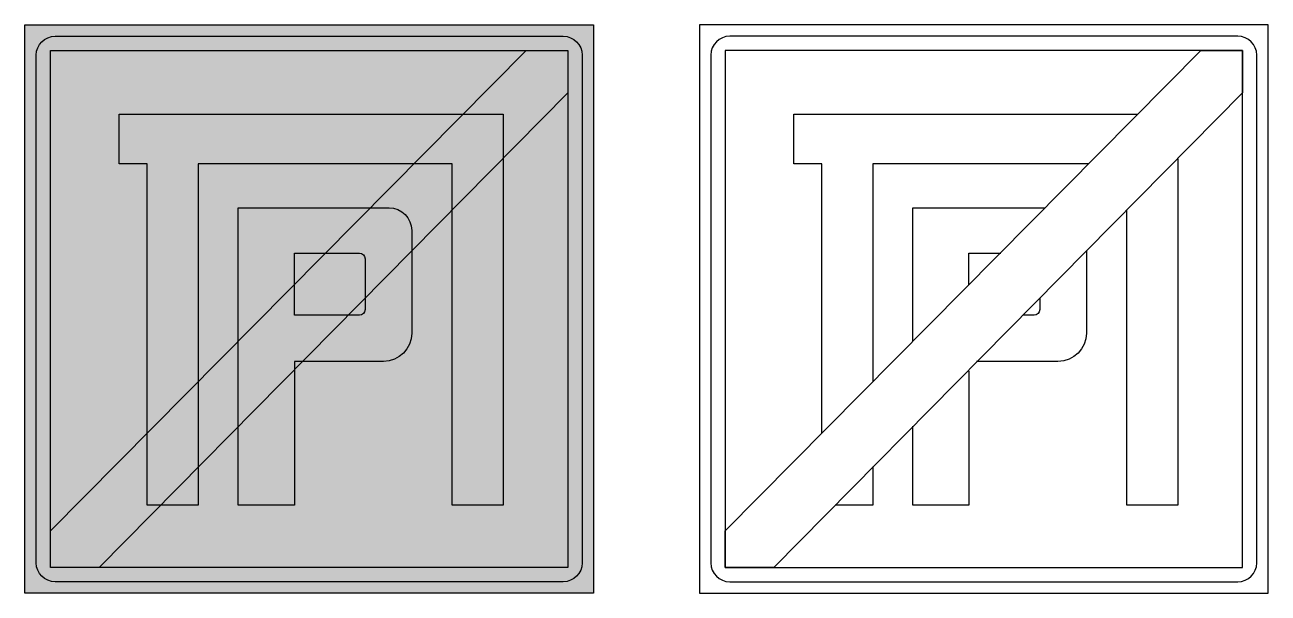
# Model space of a CAD drawing. Extents: x 3252 to 4345, y 200 to 700.
import ezdxf

# ---------------------------------------------------------------- set-up
doc = ezdxf.new("R2010")
doc.units = 0
doc.header["$MEASUREMENT"] = 0

msp = doc.modelspace()

# ---------------------------------------------------------------- hatches: boundary and pattern name
h = msp.add_hatch(color=5)
h.paths.add_polyline_path([(3252.11, 200), (3252.11, 700), (3752.11, 700), (3752.11, 200)])
edge = h.paths.add_edge_path(flags=16)
edge.add_line((3278.75, 690.0160000000001), (3725.48, 690.0160000000001))
edge.add_arc((3725.46371850706, 673.34971945484), 16.66628849795274, 0.052531844093209656, 89.94402707128518, ccw=False)
edge.add_line((3742.13, 673.365), (3742.13, 226.635))
edge.add_arc((3725.46371850706, 226.6502805451601), 16.6662884979527, 270.0559729287148, 359.94746815590645, ccw=False)
edge.add_line((3725.48, 209.984), (3278.74, 209.984))
edge.add_arc((3278.75606543525, 226.6500654352501), 16.66607317847391, 180.0552308734378, 269.94476912656137, ccw=False)
edge.add_line((3262.09, 226.634), (3262.09, 673.365))
edge.add_arc((3278.761025086516, 673.344966522049), 16.6710371235713, 90.03789152213619, 179.9311480141692, ccw=False)
h.paths.add_polyline_path([(3274.61, 222.5), (3274.61, 677.5), (3729.61, 677.5), (3729.61, 222.5)], flags=0)
h.paths.add_polyline_path([(3627.76, 577.6419999999999), (3404.62, 577.6419999999999), (3404.62, 277.345), (3359.62, 277.345), (3359.62, 577.6419999999999), (3334.94, 577.6419999999999), (3334.94, 621.423), (3672.76, 621.423), (3672.76, 577.6419999999999), (3672.76, 277.345), (3627.76, 277.345)], flags=0)
edge = h.paths.add_edge_path(flags=0)
edge.add_line((3489.07, 277.345), (3439.74, 277.345))
edge.add_line((3439.74, 277.345), (3439.74, 538.999))
edge.add_line((3439.74, 538.999), (3572.32, 539.039))
edge.add_arc((3572.309313232143, 519.0383106930125), 20.00069216206409, 0.04208031218132646, 89.96938572330339, ccw=False)
edge.add_line((3592.31, 519.053), (3592.32, 428.794))
edge.add_arc((3567.316942557646, 428.8150661299679), 25.0030663169042, 270.00700628239883, 359.95172590172183, ccw=False)
edge.add_line((3567.32, 403.812), (3489.07, 403.852))
edge.add_line((3489.07, 403.852), (3489.07, 277.345))
edge = h.paths.add_edge_path(flags=0)
edge.add_line((3489.07, 499.201), (3546.26, 499.206))
edge.add_arc((3546.257854633049, 494.2038513141001), 5.002149145962106, 0.07042849584308897, 89.9754264673079, ccw=False)
edge.add_line((3551.26, 494.21), (3551.26, 449.47))
edge.add_arc((3546.257675163411, 449.476328299228), 5.002328839463045, 270.0266282632874, 359.92751677356466, ccw=False)
edge.add_line((3546.26, 444.474), (3489.07, 444.479))
edge.add_line((3489.07, 444.479), (3489.07, 499.201))
h.paths.add_polyline_path([(3729.61, 677.5), (3729.61, 640.0409999999999), (3317.55, 222.5), (3274.61, 222.5), (3274.61, 254.812), (3692.95, 677.5)], flags=0)
h = msp.add_hatch(color=7)
h.paths.add_polyline_path([(3627.76, 577.6419999999999), (3404.62, 577.6419999999999), (3404.62, 277.345), (3359.62, 277.345), (3359.62, 577.6419999999999), (3334.94, 577.6419999999999), (3334.94, 621.423), (3672.76, 621.423), (3672.76, 577.6419999999999), (3672.76, 277.345), (3627.76, 277.345)], flags=0)
edge = h.paths.add_edge_path(flags=0)
edge.add_line((3489.07, 277.345), (3439.74, 277.345))
edge.add_line((3439.74, 277.345), (3439.74, 538.999))
edge.add_line((3439.74, 538.999), (3572.32, 539.039))
edge.add_arc((3572.309313232143, 519.0383106930125), 20.00069216206409, 0.04208031218132646, 89.96938572330339, ccw=False)
edge.add_line((3592.31, 519.053), (3592.32, 428.794))
edge.add_arc((3567.316942557646, 428.8150661299679), 25.0030663169042, 270.00700628239883, 359.95172590172183, ccw=False)
edge.add_line((3567.32, 403.812), (3489.07, 403.852))
edge.add_line((3489.07, 403.852), (3489.07, 277.345))
edge = h.paths.add_edge_path(flags=0)
edge.add_line((3489.07, 499.201), (3546.26, 499.206))
edge.add_arc((3546.257854633049, 494.2038513141001), 5.002149145962106, 0.07042849584308897, 89.9754264673079, ccw=False)
edge.add_line((3551.26, 494.21), (3551.26, 449.47))
edge.add_arc((3546.257675163411, 449.476328299228), 5.002328839463045, 270.0266282632874, 359.92751677356466, ccw=False)
edge.add_line((3546.26, 444.474), (3489.07, 444.479))
edge.add_line((3489.07, 444.479), (3489.07, 499.201))
edge = h.paths.add_edge_path()
edge.add_line((3278.75, 690.0160000000001), (3725.48, 690.0160000000001))
edge.add_arc((3725.46371850706, 673.34971945484), 16.66628849795274, 0.052531844093209656, 89.94402707128518, ccw=False)
edge.add_line((3742.13, 673.365), (3742.13, 226.635))
edge.add_arc((3725.46371850706, 226.6502805451601), 16.6662884979527, 270.0559729287148, 359.94746815590645, ccw=False)
edge.add_line((3725.48, 209.984), (3278.74, 209.984))
edge.add_arc((3278.75606543525, 226.6500654352501), 16.66607317847391, 180.0552308734378, 269.94476912656137, ccw=False)
edge.add_line((3262.09, 226.634), (3262.09, 673.365))
edge.add_arc((3278.761025086516, 673.344966522049), 16.6710371235713, 90.03789152213619, 179.9311480141692, ccw=False)
h.paths.add_polyline_path([(3274.61, 222.5), (3274.61, 677.5), (3729.61, 677.5), (3729.61, 222.5)], flags=16)
at = {"true_color": 0x000000}
msp.add_hatch(color=18, dxfattribs=at).paths.add_polyline_path([(3729.61, 677.5), (3729.61, 640.0409999999999), (3317.55, 222.5), (3274.61, 222.5), (3274.61, 254.812), (3692.95, 677.5)])

# ---------------------------------------------------------------- linework, layer by layer
at = {"color": 5}
msp.add_lwpolyline([(3252.11, 200), (3252.11, 700), (3752.11, 700), (3752.11, 200)], close=True, dxfattribs=at)
for points in [[(3845.24, 200), (4345.24, 200), (4345.24, 700), (3845.24, 700)], [(3729.61, 677.5), (3729.61, 640.0409999999999), (3317.55, 222.5), (3274.61, 222.5), (3274.61, 254.812), (3692.95, 677.5)], [(3274.61, 222.5), (3274.61, 677.5), (3729.61, 677.5), (3729.61, 222.5)], [(3867.74, 222.5), (4322.74, 222.5), (4322.74, 677.5), (3867.74, 677.5)], [(4322.74, 677.5), (4322.74, 640.0409999999999), (3910.68, 222.5), (3867.74, 222.5), (3867.74, 254.812), (4286.08, 677.5)], [(3627.76, 577.6419999999999), (3404.62, 577.6419999999999), (3404.62, 277.345), (3359.62, 277.345), (3359.62, 577.6419999999999), (3334.94, 577.6419999999999), (3334.94, 621.423), (3672.76, 621.423), (3672.76, 577.6419999999999), (3672.76, 277.345), (3627.76, 277.345)]]:
    msp.add_lwpolyline(points, close=True)
for points in [[(3278.75, 690.0160000000001), (3725.48, 690.0160000000001, -0.413659), (3742.13, 673.365), (3742.13, 226.635, -0.413659), (3725.48, 209.984), (3278.74, 209.984, -0.413649), (3262.09, 226.634), (3262.09, 673.365, -0.413668)], [(3871.88, 690.0160000000001, 0.413668), (3855.23, 673.365), (3855.23, 226.634, 0.413649), (3871.88, 209.984), (4318.61, 209.984, 0.413659), (4335.26, 226.635), (4335.26, 673.365, 0.413659), (4318.61, 690.0160000000001)], [(3489.07, 277.345), (3439.74, 277.345), (3439.74, 538.999), (3572.32, 539.039, -0.413842), (3592.31, 519.053), (3592.32, 428.794, -0.413931), (3567.32, 403.812), (3489.07, 403.852)], [(3489.07, 499.201), (3546.26, 499.206, -0.413728), (3551.26, 494.21), (3551.26, 449.47, -0.413707), (3546.26, 444.474), (3489.07, 444.479)]]:
    msp.add_lwpolyline(points, format="xyb", close=True)
for points in [[(3952.76, 340.785), (3952.76, 577.6419999999999), (3928.07, 577.6419999999999), (3928.07, 621.423), (4230.48, 621.423)], [(4265.9, 582.23), (4265.9, 577.6419999999999), (4265.9, 277.345), (4220.9, 277.345), (4220.9, 536.731)], [(4186.94, 577.6419999999999), (3997.76, 577.6419999999999), (3997.76, 386.1319999999999)], [(4032.87, 422.13), (4032.87, 538.999), (4149.04, 539.034)], [(4082.2, 471.574), (4082.2, 499.201), (4110.21, 499.203)], [(4082.2, 395.442), (4082.2, 277.345), (4032.87, 277.345), (4032.87, 346.786)], [(3997.76, 311.32), (3997.76, 277.345), (3964.66, 277.345)]]:
    msp.add_lwpolyline(points)
for points in [[(4185.45, 500.96), (4185.45, 428.794, -0.413931), (4160.46, 403.812), (4088.92, 403.849)], [(4144.39, 459.158), (4144.39, 449.47, -0.413707), (4139.4, 444.474), (4129.84, 444.475)]]:
    msp.add_lwpolyline(points, format="xyb")

doc.saveas('drawing.dxf')
